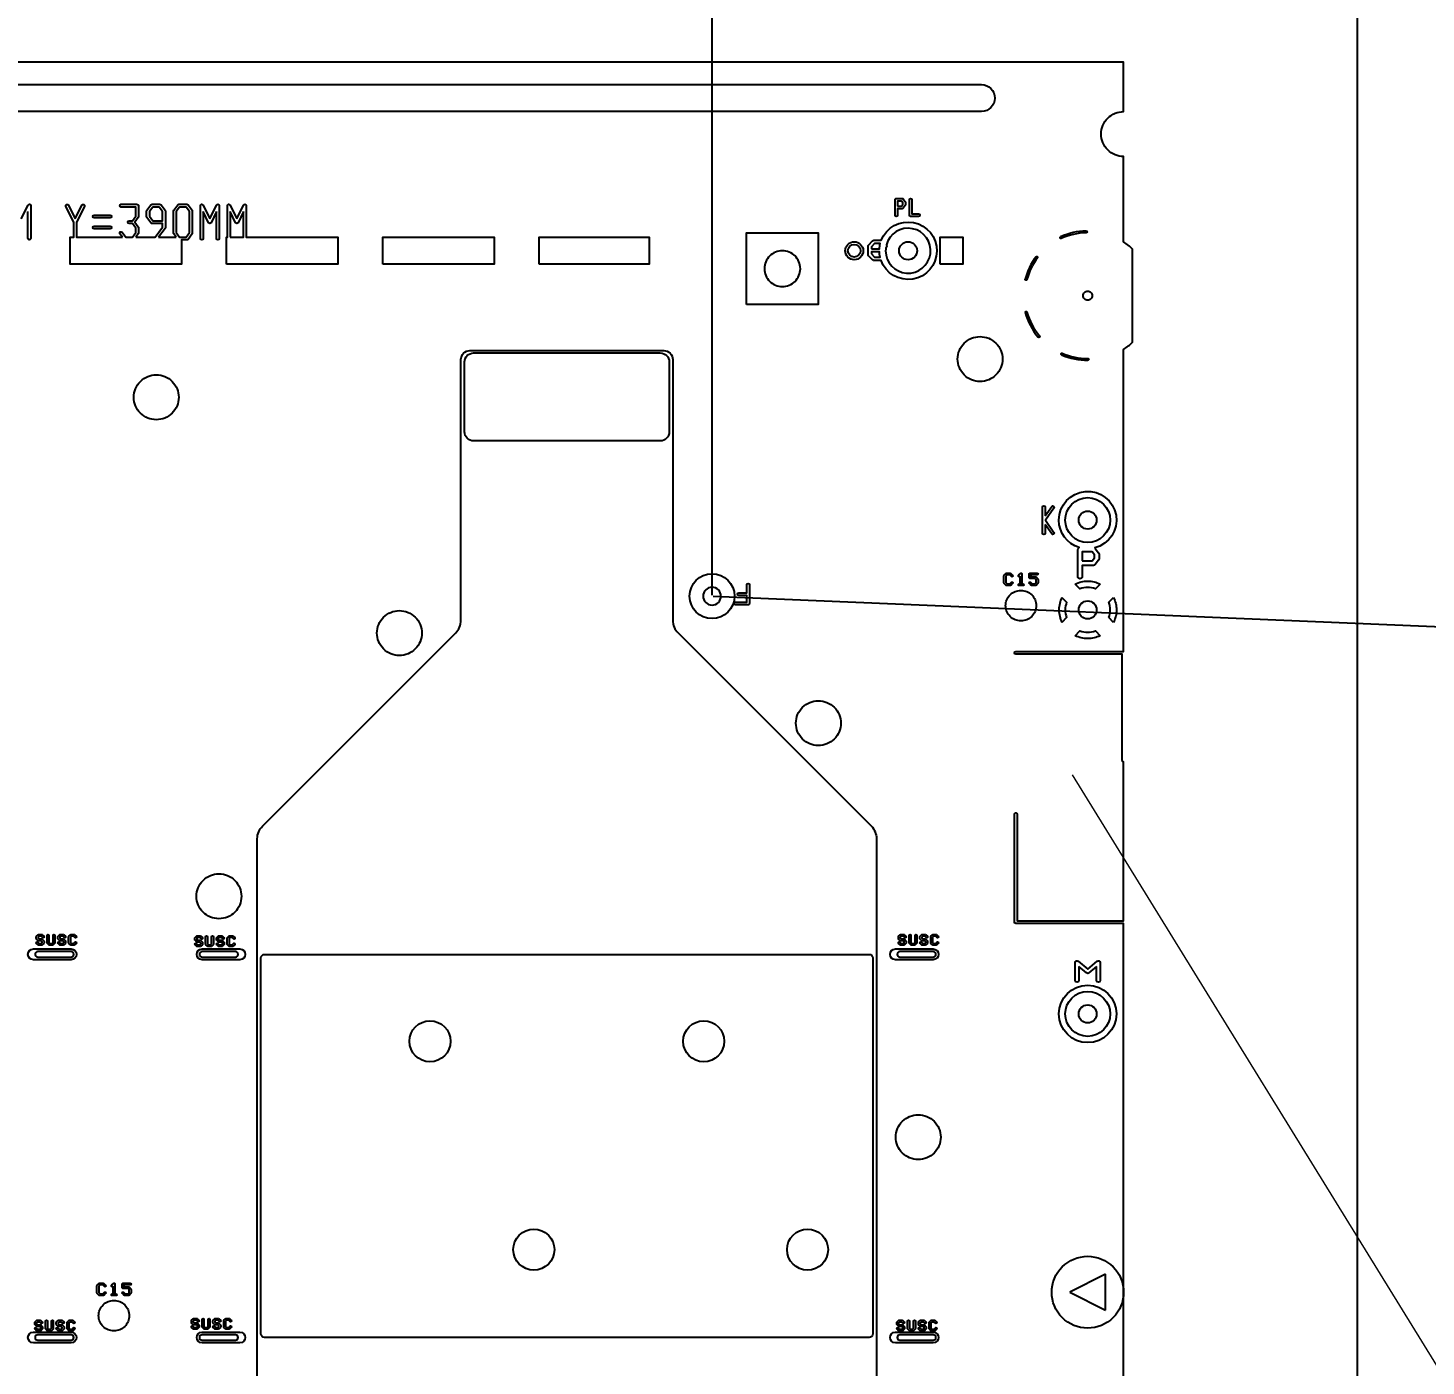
# Model space of a CAD drawing. Extents: x 2864 to 3941, y 2420 to 3182.
# Drawn here: x 3226.2 to 3304, y 2968.6 to 3043.1 of the extents above; entities that cross this region are included whole.
import ezdxf

# ---------------------------------------------------------------- set-up
doc = ezdxf.new("R2010")
doc.units = 0
doc.layers.get('Defpoints').update_dxf_attribs({"lineweight": 0})
for name, color, linetype in [('susb-t_layer0', 3, 'Continuous'), ('susc-t_layer1', 2, 'Continuous'), ('ttr1_panel_layer3', 7, 'Continuous')]:
    doc.layers.add(name, color=color, linetype=linetype)
doc.layers.add('備註', color=1, linetype='Continuous', lineweight=0)
doc.layers.add('尺寸線', color=3, linetype='Continuous', lineweight=0)
doc.styles.get("Standard").update_dxf_attribs({"font": 'simplex.shx', "height": 2.7})
doc.dimstyles.get("Standard").update_dxf_attribs({"dimtxt": 6, "dimasz": 0.18, "dimexe": 0.18, "dimexo": 0.0625, "dimgap": 0.09, "dimtad": 0, "dimtih": 1, "dimtoh": 1, "dimdec": 4, "dimzin": 0, "dimdsep": 46, "dimtxsty": 'Standard', "dimcen": 0.09, "dimadec": 0, "dimazin": 0, "dimtfac": 1, "dimtdec": 4, "dimtofl": 0, "dimtmove": 0, "dimatfit": 3, "dimfxl": 0, "dimtolj": 1, "dimtzin": 0, "dimarcsym": 0})

# ---------------------------------------------------------------- blocks, each defined once
blk = doc.blocks.new('*D2')
at = {"layer": 'Defpoints', "color": 0, "linetype": 'Continuous'}
for p in [(3264.244, 3011.506), (3316.564, 3009.306), (3249.159, 2652.807)]:
    blk.add_point(p, dxfattribs=at)
at = {"layer": '尺寸線', "color": 0, "linetype": 'Continuous', "lineweight": -2}
for p, q in [((3264.306, 3011.504), (3316.744, 3009.299)), ((3316.556, 3009.126), (3309.047, 2830.566)), ((3301.486, 2650.787), (3308.926, 2827.686)), ((3249.221, 2652.805), (3301.659, 2650.599))]:
    blk.add_line(p, q, dxfattribs=at)
at = {"layer": '尺寸線', "color": 0, "linetype": 'Continuous'}
for points in [[(3316.586, 3009.125), (3316.526, 3009.128), (3316.564, 3009.306)], [(3301.456, 2650.788), (3301.516, 2650.786), (3301.479, 2650.607)]]:
    blk.add_solid(points, dxfattribs=at)
at = {"layer": '尺寸線', "color": 0, "linetype": 'Continuous', "insert": (3308.986, 2829.126), "char_height": 2.7, "attachment_point": 5}
blk.add_mtext('\\A1;359.0162', dxfattribs=at)
blk = doc.blocks.new('*D7')
at = {"layer": 'Defpoints', "color": 0, "linetype": 'Continuous'}
for p in [(3264.244, 3043.937), (3072.244, 3011.506), (3264.244, 3011.506)]:
    blk.add_point(p, dxfattribs=at)
at = {"layer": '尺寸線', "color": 0, "linetype": 'Continuous', "lineweight": -2}
for p, q in [((3072.244, 3011.569), (3072.244, 3044.117)), ((3072.424, 3043.937), (3159.154, 3043.937)), ((3264.064, 3043.937), (3177.334, 3043.937)), ((3264.244, 3011.569), (3264.244, 3044.117))]:
    blk.add_line(p, q, dxfattribs=at)
at = {"layer": '尺寸線', "color": 0, "linetype": 'Continuous'}
for points in [[(3072.424, 3043.967), (3072.424, 3043.907), (3072.244, 3043.937)], [(3264.064, 3043.907), (3264.064, 3043.967), (3264.244, 3043.937)]]:
    blk.add_solid(points, dxfattribs=at)
at = {"layer": '尺寸線', "color": 0, "linetype": 'Continuous', "insert": (3168.244, 3043.937), "char_height": 2.7, "attachment_point": 5}
blk.add_mtext('\\A1;192.0000', dxfattribs=at)

msp = doc.modelspace()

# ---------------------------------------------------------------- linework, layer by layer
at = {"layer": 'susb-t_layer0', "linetype": 'Continuous'}
msp.add_lwpolyline([(3250.4627, 3020.65365), (3250.4627, 3024.54823, -0.414216), (3250.96258, 3025.04835), (3261.36261, 3025.04835, -0.414367), (3261.86273, 3024.54823), (3261.86273, 3020.65365, -0.414365), (3261.36261, 3020.15377), (3250.96258, 3020.15377, -0.414216)], format="xyb", close=True, dxfattribs=at)
at = {"layer": 'susc-t_layer1', "linetype": 'Continuous'}
msp.add_lwpolyline([(3239.12719, 2970.42347), (3239.12719, 2991.35947, -0.414223), (3239.32719, 2991.55947), (3272.99494, 2991.55947, -0.414223), (3273.19494, 2991.35947), (3273.19494, 2970.42347, -0.414223), (3272.99494, 2970.22347), (3239.32719, 2970.22347, -0.414223)], format="xyb", close=True, dxfattribs=at)
at = {"layer": 'susc-t_layer1'}
for centre in [(3248.53967, 2986.72077), (3263.77942, 2986.72077), (3254.32173, 2975.115), (3269.56173, 2975.115)]:
    msp.add_circle(centre, 1.14241, dxfattribs=at)
at = {"layer": 'ttr1_panel_layer3'}
for p, q in [((3237.41347, 3032.92338), (3237.41347, 3031.49278)), ((3233.43164, 3031.49278), (3234.41223, 3031.49278)), ((3286.60103, 3010.04528), (3286.33444, 3010.31186)), ((3286.16107, 2973.74278), (3284.16107, 2972.74278)), ((3286.16107, 2971.74278), (3286.16107, 2973.74278)), ((3284.16107, 2972.74278), (3286.16107, 2971.74278))]:
    msp.add_line(p, q, dxfattribs=at)
at = {"layer": 'ttr1_panel_layer3', "linetype": 'Continuous'}
for points in [[(3019.16107, 2615.54278, -1), (3019.16107, 2615.94278), (3020.16107, 2615.94278), (3020.16107, 2630.24278), (3020.16107, 2835.54278), (3019.16107, 2835.54278, -1), (3019.16107, 2835.94278), (3020.16107, 2835.94278), (3020.16107, 3041.24278), (3020.16107, 3055.54278), (3019.16107, 3055.54278, -1), (3019.16107, 3055.94278), (3020.16107, 3055.94278), (3020.16107, 3077.24278), (3033.16107, 3077.24278), (3287.16107, 3077.24278), (3300.16107, 3077.24278), (3300.16107, 3055.94278), (3301.16107, 3055.94278, -1), (3301.16107, 3055.54278), (3300.16107, 3055.54278), (3300.16107, 3041.24278)], [(3287.16107, 2878.43267), (3287.16107, 2972.74278), (3287.16107, 2993.28167), (3281.16107, 2993.28167, -0.414239), (3281.08557, 2993.35717), (3281.08557, 2999.35717, -1), (3281.23657, 2999.35717), (3281.23657, 2993.43267), (3287.16107, 2993.43267), (3287.16107, 3002.28167, -0.414239), (3287.08557, 3002.35717), (3287.08557, 3008.28167), (3281.16107, 3008.28167, -1), (3281.16107, 3008.43267), (3287.16107, 3008.43267), (3287.16107, 3025.24945, 0.044688), (3287.66107, 3025.65241), (3287.66107, 3030.83314, 0.044688), (3287.16107, 3031.2361), (3287.16107, 3035.99278, -0.414215), (3285.91107, 3037.24278, -0.414215), (3287.16107, 3038.49278), (3287.16107, 3041.24278), (3033.16107, 3041.24278)], [(3300.16107, 3041.24278), (3300.16107, 2835.94278), (3301.16107, 2835.94278, -1), (3301.16107, 2835.54278), (3300.16107, 2835.54278), (3300.16107, 2640.24278), (3298.21107, 2640.24278), (3298.21107, 2631.24278), (3300.16107, 2631.24278), (3300.16107, 2630.24278)], [(3225.78349, 3032.51091), (3226.16111, 3033.2875, -0.796918), (3226.30592, 3033.25434), (3226.30592, 3031.41898, -1), (3226.15352, 3031.41898), (3226.15352, 3032.92338)], [(3228.26874, 3033.22102, -1), (3228.40579, 3033.28766), (3228.78349, 3032.51091)], [(3234.41223, 3031.49278), (3234.2757, 3031.67997, -0.159612), (3234.26107, 3031.72508), (3234.26107, 3032.94824, -0.159612), (3234.2757, 3032.99335), (3234.49881, 3033.29924, -0.240361), (3234.56059, 3033.33054), (3235.00639, 3033.33054, -0.240361), (3235.06817, 3033.29924), (3235.29128, 3032.99335, -0.159612), (3235.30592, 3032.94824), (3235.30592, 3031.72508, -0.159612), (3235.29128, 3031.67997), (3235.06817, 3031.37408, -0.240361), (3235.00639, 3031.34278), (3234.71107, 3031.34278), (3234.71107, 3029.99278), (3228.51107, 3029.99278), (3228.51107, 3031.49278), (3228.70729, 3031.49278), (3228.70729, 3032.31912), (3228.26874, 3033.22102)], [(3228.78349, 3032.51091), (3229.16119, 3033.28766, -1), (3229.29824, 3033.22102), (3228.85969, 3032.31912), (3228.85969, 3031.49278), (3231.41223, 3031.49278)], [(3231.41223, 3031.49278), (3231.2757, 3031.67997, -1), (3231.39883, 3031.76977), (3231.59912, 3031.49518), (3231.96787, 3031.49518), (3232.15352, 3031.74971), (3232.15352, 3032.00593), (3231.96787, 3032.26046), (3231.78349, 3032.26046, -1), (3231.78349, 3032.41286), (3231.96787, 3032.41286), (3232.15352, 3032.66739), (3232.15352, 3033.17814), (3231.33727, 3033.17814, -1), (3231.33727, 3033.33054), (3232.22972, 3033.33054, -0.414239), (3232.30592, 3033.25434), (3232.30592, 3032.64276, -0.159612), (3232.29128, 3032.59765), (3232.10092, 3032.33666), (3232.29128, 3032.07567, -0.159612), (3232.30592, 3032.03056), (3232.30592, 3031.72508, -0.159612), (3232.29128, 3031.67997), (3232.15475, 3031.49278)], [(3232.15475, 3031.49278), (3232.81829, 3031.49278, -0.06311), (3232.83727, 3031.49518), (3233.24475, 3031.49518), (3233.65352, 3032.0556), (3233.65352, 3032.26046), (3233.06059, 3032.26046, -0.240361), (3232.99881, 3032.29176), (3232.7757, 3032.59765, -0.159612), (3232.76107, 3032.64276), (3232.76107, 3032.94824, -0.159612), (3232.7757, 3032.99335), (3232.99881, 3033.29924, -0.240361), (3233.06059, 3033.33054), (3233.50639, 3033.33054, -0.240361), (3233.56817, 3033.29924), (3233.79128, 3032.99335, -0.159612), (3233.80592, 3032.94824), (3233.80592, 3032.33666)], [(3235.76107, 3031.41898), (3235.76107, 3033.25434, -0.796906), (3235.90587, 3033.2875), (3236.28349, 3032.51091)], [(3236.28349, 3032.51091), (3236.66111, 3033.2875, -0.796918), (3236.80592, 3033.25434), (3236.80592, 3031.41898, -1), (3236.65352, 3031.41898), (3236.65352, 3032.92338)], [(3237.21107, 3029.99278), (3237.21107, 3031.49278), (3237.26107, 3031.49278), (3237.26107, 3033.25434, -0.796906), (3237.40587, 3033.2875), (3237.78349, 3032.51091)], [(3237.78349, 3032.51091), (3238.16111, 3033.2875, -0.796918), (3238.30592, 3033.25434), (3238.30592, 3031.49278), (3243.41107, 3031.49278), (3243.41107, 3029.99278), (3237.21107, 3029.99278)], [(3233.80592, 3032.33666), (3233.80592, 3032.03098, -0.159612), (3233.79128, 3031.98586), (3233.43164, 3031.49278)], [(3235.91347, 3032.92338), (3235.91347, 3031.41898, -1), (3235.76107, 3031.41898)], [(3236.65352, 3032.92338), (3236.35202, 3032.30334, -0.625713), (3236.21496, 3032.30334), (3235.91347, 3032.92338)], [(3238.15352, 3032.92338), (3237.85202, 3032.30334, -0.625713), (3237.71496, 3032.30334), (3237.41347, 3032.92338)], [(3285.07406, 3031.84172, -1), (3285.07648, 3031.74175, 0.102495), (3283.69338, 3031.42018, -1), (3283.65144, 3031.51096)], [(3273.95475, 3031.07036), (3273.96557, 3031.05873, -0.394811), (3273.96519, 3030.93577), (3273.91935, 3030.88646, 0.028825), (3273.91107, 3030.74278)], [(3282.28613, 3030.40951, -1), (3282.36599, 3030.34933, 0.097325), (3281.77671, 3029.13502, -1), (3281.68001, 3029.16051)], [(3281.68554, 3027.30431, -1), (3281.78208, 3027.33038, 0.108662), (3282.47664, 3025.99693, -1), (3282.39994, 3025.93276)], [(3283.70485, 3024.95045, -1), (3283.7453, 3025.04191, 0.105049), (3285.16883, 3024.74278, -1), (3285.16905, 3024.64278)], [(3282.64704, 3015.0173), (3282.64704, 3016.4577, -1), (3282.79704, 3016.4577), (3282.79704, 3015.97835)], [(3282.79704, 3015.97835), (3283.15699, 3016.50028, -1), (3283.28047, 3016.41512), (3282.81315, 3015.7375), (3283.28047, 3015.05988, -1), (3283.15699, 3014.97472), (3282.79704, 3015.49664)], [(3282.79704, 3015.49664), (3282.79704, 3015.0173, -1), (3282.64704, 3015.0173)], [(3281.31435, 3012.67641), (3281.41353, 3012.77559, -0.669786), (3281.49904, 3012.74039), (3281.49904, 3012.19437), (3281.54838, 3012.19437, -1), (3281.54838, 3012.09437), (3281.44904, 3012.09437)], [(3265.55527, 3011.02697, -1), (3265.55527, 3011.17697), (3266.17563, 3011.17697), (3266.17563, 3011.54849), (3265.72911, 3011.54849, -1), (3265.72911, 3011.69849), (3266.17563, 3011.69849), (3266.17563, 3012.14501, -1), (3266.32563, 3012.14501), (3266.32563, 3011.62349)], [(3281.39904, 3012.61968), (3281.38506, 3012.6057, -1), (3281.31435, 3012.67641)], [(3281.44904, 3012.09437), (3281.3497, 3012.09437, -1), (3281.3497, 3012.19437), (3281.39904, 3012.19437), (3281.39904, 3012.61968)], [(3284.46356, 3012.18274, -0.113254), (3285.16107, 3012.34278, -0.113254), (3285.85857, 3012.18274)], [(3285.85857, 3012.18274), (3285.59198, 3011.91615, 0.088223), (3285.16107, 3011.99278, 0.088221), (3284.73015, 3011.91615), (3284.46356, 3012.18274)], [(3266.32563, 3011.62349), (3266.32563, 3011.10197, -0.414241), (3266.25063, 3011.02697), (3265.55527, 3011.02697)], [(3283.7211, 3011.44028), (3283.98769, 3011.17369, 0.088223), (3283.91107, 3010.74278, 0.088221), (3283.98769, 3010.31186), (3283.7211, 3010.04528)], [(3286.33444, 3010.31186, 0.088223), (3286.41107, 3010.74278, 0.088221), (3286.33444, 3011.17369), (3286.60103, 3011.44028)], [(3286.60103, 3011.44028, -0.113254), (3286.76107, 3010.74278, -0.113254), (3286.60103, 3010.04528)], [(3284.46356, 3009.30282), (3284.73015, 3009.5694, 0.088223), (3285.16107, 3009.49278, 0.088221), (3285.59198, 3009.5694), (3285.85857, 3009.30282)], [(3285.85857, 3009.30282, -0.113255), (3285.16107, 3009.14278, -0.113253), (3284.46356, 3009.30282)], [(3284.46744, 2990.1054), (3284.46744, 2991.09878, -0.63678), (3284.63165, 2991.17544), (3285.16346, 2990.73226), (3285.69528, 2991.17544, -0.63678), (3285.85949, 2991.09878), (3285.85949, 2990.1054, -1), (3285.65949, 2990.1054), (3285.65949, 2990.88527)], [(3284.66744, 2990.88527), (3284.66744, 2990.1054, -1), (3284.46744, 2990.1054)], [(3285.65949, 2990.88527), (3285.22748, 2990.52527, -0.362064), (3285.09945, 2990.52527), (3284.66744, 2990.88527)], [(3230.89566, 2973.07908), (3230.88168, 2973.06509, -1), (3230.81097, 2973.1358)], [(3230.94566, 2972.55376), (3230.84632, 2972.55376, -1), (3230.84632, 2972.65376), (3230.89566, 2972.65376), (3230.89566, 2973.07908)], [(3230.81097, 2973.1358), (3230.91015, 2973.23499, -0.669786), (3230.99566, 2973.19979), (3230.99566, 2972.65376), (3231.045, 2972.65376, -1), (3231.045, 2972.55376), (3230.94566, 2972.55376)]]:
    msp.add_lwpolyline(points, format="xyb", dxfattribs=at)
for points in [[(3161.96107, 3038.49278, -1), (3161.96107, 3039.99278), (3279.24694, 3039.99278, -1), (3279.24694, 3038.49278)], [(3274.43414, 3032.72636), (3274.43414, 3033.15351), (3274.43414, 3033.58066, -0.414239), (3274.50414, 3033.65066), (3274.83162, 3033.65066, -0.234442), (3274.88748, 3033.62328), (3274.99675, 3033.48089, -0.166397), (3275.01122, 3033.43794), (3275.01122, 3033.29622, -0.166398), (3274.99675, 3033.25327), (3274.88748, 3033.11089, -0.234442), (3274.83162, 3033.08351), (3274.57414, 3033.08351), (3274.57414, 3032.72636, -1)], [(3275.23414, 3032.72636), (3275.23414, 3033.58066, -1), (3275.37414, 3033.58066), (3275.37414, 3032.79636), (3275.74122, 3032.79636, -1), (3275.74122, 3032.65636), (3275.30414, 3032.65636, -0.414239)], [(3229.83727, 3032.56635, -1), (3229.83727, 3032.71875), (3230.72972, 3032.71875, -1), (3230.72972, 3032.56635)], [(3272.93548, 3030.52747), (3272.93548, 3030.76235), (3272.93548, 3030.99723, -0.190123), (3272.95956, 3031.05873), (3273.17811, 3031.29382, -0.209079), (3273.24424, 3031.32255), (3273.6698, 3031.32255, -5.530988), (3273.65517, 3030.20215), (3273.24424, 3030.20215, -0.209079), (3273.17811, 3030.23087), (3272.95956, 3030.46597, -0.190123)], [(3229.83727, 3031.95457, -1), (3229.83727, 3032.10697), (3230.72972, 3032.10697, -1), (3230.72972, 3031.95457)], [(3267.16107, 3029.74278, 0.414216), (3268.16107, 3028.74278, 0.414216), (3269.16107, 3029.74278, 0.414216), (3268.16107, 3030.74278, 0.414216)], [(3273.11548, 3030.85235), (3273.56482, 3030.85235, -0.04604), (3273.61181, 3031.14255), (3273.28324, 3031.14255), (3273.11548, 3030.96208)], [(3273.11548, 3030.56262), (3273.28324, 3030.38215), (3273.60224, 3030.38215, -0.045869), (3273.56262, 3030.67235), (3273.11548, 3030.67235)], [(3274.66107, 3030.74278, -0.414217), (3275.16107, 3031.24278, -0.414217), (3275.66107, 3030.74278, -0.414217), (3275.16107, 3030.24278, -0.414217)], [(3284.91107, 3028.24278, -0.414222), (3285.16107, 3028.49278, -0.414222), (3285.41107, 3028.24278, -0.414222), (3285.16107, 3027.99278, -0.414222)], [(3277.91966, 3024.71176, -0.414215), (3279.16966, 3025.96176, -0.414215), (3280.41966, 3024.71176, -0.414215), (3279.16966, 3023.46176, -0.414215)], [(3238.92399, 2927.73867), (3238.92399, 2997.99786, -0.198849), (3239.21685, 2998.70474), (3249.97223, 3009.46012, 0.198916), (3250.26509, 3010.16726), (3250.26509, 3024.68031, -0.414068), (3250.76522, 3025.18018), (3261.56022, 3025.18018, -0.414218), (3262.06009, 3024.68031), (3262.06009, 3010.16726, 0.198916), (3262.35295, 3009.46012), (3273.10528, 2998.70779, -0.198916), (3273.39814, 2998.00066), (3273.39814, 2927.70082, -0.198917), (3273.10528, 2926.99369), (3261.35103, 2915.23943, 0.198625), (3261.20487, 2914.88627), (3261.20487, 2906.80551, -0.414364), (3260.70474, 2906.30539), (3251.70476, 2906.30539, -0.414217), (3251.20489, 2906.80551), (3251.20489, 2914.83648, 0.198853), (3251.05843, 2915.18996), (3239.21685, 2927.03153, -0.198917)], [(3232.04933, 3022.58209, -0.414215), (3233.29933, 3023.83209, -0.414215), (3234.54933, 3022.58209, -0.414215), (3233.29933, 3021.33209, -0.414215)], [(3283.56107, 3015.74278, -2.041138), (3285.55911, 3014.19308, -0.065988), (3285.58209, 3014.16966), (3285.7697, 3013.92121, -0.163746), (3285.79512, 3013.84565), (3285.79512, 3013.59419, -0.163734), (3285.7697, 3013.51863), (3285.58209, 3013.27018, -0.23584), (3285.48216, 3013.22027), (3284.85532, 3013.22027), (3284.85532, 3012.59597, -1), (3284.60532, 3012.59597), (3284.60532, 3013.34527), (3284.60532, 3014.09457, -0.323918), (3284.69125, 3014.21331, -0.329387)], [(3284.66107, 3015.74278, -0.414217), (3285.16107, 3016.24278, -0.414217), (3285.66107, 3015.74278, -0.414217), (3285.16107, 3015.24278, -0.414217)], [(3280.50037, 3012.2437), (3280.50037, 3012.64105, -0.200121), (3280.51517, 3012.67656), (3280.61419, 3012.77559, -0.200121), (3280.6497, 3012.79039), (3280.84838, 3012.79039, -0.200121), (3280.88389, 3012.77559), (3280.98307, 3012.67641, -1), (3280.91236, 3012.6057), (3280.82767, 3012.69039), (3280.67041, 3012.69039), (3280.60037, 3012.62034), (3280.60037, 3012.26441), (3280.67041, 3012.19437), (3280.82767, 3012.19437), (3280.91236, 3012.27906, -1), (3280.98307, 3012.20835), (3280.88389, 3012.10917, -0.200121), (3280.84838, 3012.09437), (3280.6497, 3012.09437, -0.200121), (3280.61419, 3012.10917), (3280.51517, 3012.20819, -0.200121)], [(3281.90037, 3012.54172), (3281.90037, 3012.74039, -0.414253), (3281.95037, 3012.79039), (3282.34772, 3012.79039, -1), (3282.34772, 3012.69039), (3282.00037, 3012.69039), (3282.00037, 3012.59172), (3282.24838, 3012.59172, -0.200121), (3282.28389, 3012.57692), (3282.38292, 3012.47789, -0.200121), (3282.39772, 3012.44238), (3282.39772, 3012.2437, -0.200121), (3282.38292, 3012.20819), (3282.28389, 3012.10917, -0.200121), (3282.24838, 3012.09437), (3282.0497, 3012.09437, -0.200121), (3282.01419, 3012.10917), (3281.91501, 3012.20835, -1), (3281.98572, 3012.27906), (3282.07041, 3012.19437), (3282.22767, 3012.19437), (3282.29772, 3012.26441), (3282.29772, 3012.42167), (3282.22767, 3012.49172), (3281.95037, 3012.49172, -0.414253)], [(3263.74359, 3011.50645, 0.414217), (3264.24359, 3011.00645, 0.414217), (3264.74359, 3011.50645, 0.414217), (3264.24359, 3012.00645, 0.414217)], [(3280.59379, 3010.97772, -0.414215), (3281.44379, 3011.82772, -0.414215), (3282.29379, 3010.97772, -0.414215), (3281.44379, 3010.12772, -0.414215)], [(3284.66107, 3010.74278, -0.414217), (3285.16107, 3011.24278, -0.414217), (3285.66107, 3010.74278, -0.414217), (3285.16107, 3010.24278, -0.414217)], [(3245.58744, 3009.45072, -0.414215), (3246.83744, 3010.70072, -0.414215), (3248.08744, 3009.45072, -0.414215), (3246.83744, 3008.20072, -0.414215)], [(3268.91663, 3004.4339, -0.414215), (3270.16663, 3005.6839, -0.414215), (3271.41663, 3004.4339, -0.414215), (3270.16663, 3003.1839, -0.414215)], [(3235.53994, 2994.79199, -0.414215), (3236.78994, 2996.04199, -0.414215), (3238.03994, 2994.79199, -0.414215), (3236.78994, 2993.54199, -0.414215)], [(3226.61932, 2992.44894), (3226.61932, 2992.53172, -0.200121), (3226.63412, 2992.56723), (3226.71659, 2992.6497, -0.200121), (3226.7521, 2992.6645), (3226.91767, 2992.6645, -0.200121), (3226.95318, 2992.6497), (3227.0358, 2992.56708, -1), (3226.96509, 2992.49637), (3226.89696, 2992.5645), (3226.77281, 2992.5645), (3226.71932, 2992.51101), (3226.71932, 2992.46965), (3226.77281, 2992.41616), (3226.91767, 2992.41616, -0.200121), (3226.95318, 2992.40136), (3227.03565, 2992.31889, -0.200121), (3227.05045, 2992.28338), (3227.05045, 2992.20059, -0.200121), (3227.03565, 2992.16508), (3226.95318, 2992.08261, -0.200121), (3226.91767, 2992.06781), (3226.7521, 2992.06781, -0.200121), (3226.71659, 2992.08261), (3226.63397, 2992.16524, -1), (3226.70468, 2992.23595), (3226.77281, 2992.16781), (3226.89696, 2992.16781), (3226.95045, 2992.2213), (3226.95045, 2992.26267), (3226.89696, 2992.31616), (3226.7521, 2992.31616, -0.200121), (3226.71659, 2992.33096), (3226.63412, 2992.41343, -0.200121)], [(3227.21932, 2992.20059), (3227.21932, 2992.6145, -1), (3227.31932, 2992.6145), (3227.31932, 2992.2213), (3227.37281, 2992.16781), (3227.49696, 2992.16781), (3227.55045, 2992.2213), (3227.55045, 2992.6145, -1), (3227.65045, 2992.6145), (3227.65045, 2992.20059, -0.200121), (3227.63565, 2992.16508), (3227.55318, 2992.08261, -0.200121), (3227.51767, 2992.06781), (3227.3521, 2992.06781, -0.200121), (3227.31659, 2992.08261), (3227.23412, 2992.16508, -0.200121)], [(3227.81932, 2992.44894), (3227.81932, 2992.53172, -0.200121), (3227.83412, 2992.56723), (3227.91659, 2992.6497, -0.200121), (3227.9521, 2992.6645), (3228.11767, 2992.6645, -0.200121), (3228.15318, 2992.6497), (3228.2358, 2992.56708, -1), (3228.16509, 2992.49637), (3228.09696, 2992.5645), (3227.97281, 2992.5645), (3227.91932, 2992.51101), (3227.91932, 2992.46965), (3227.97281, 2992.41616), (3228.11767, 2992.41616, -0.200121), (3228.15318, 2992.40136), (3228.23565, 2992.31889, -0.200121), (3228.25045, 2992.28338), (3228.25045, 2992.20059, -0.200121), (3228.23565, 2992.16508), (3228.15318, 2992.08261, -0.200121), (3228.11767, 2992.06781), (3227.9521, 2992.06781, -0.200121), (3227.91659, 2992.08261), (3227.83397, 2992.16524, -1), (3227.90468, 2992.23595), (3227.97281, 2992.16781), (3228.09696, 2992.16781), (3228.15045, 2992.2213), (3228.15045, 2992.26267), (3228.09696, 2992.31616), (3227.9521, 2992.31616, -0.200121), (3227.91659, 2992.33096), (3227.83412, 2992.41343, -0.200121)], [(3228.41932, 2992.20059), (3228.41932, 2992.53172, -0.200121), (3228.43412, 2992.56723), (3228.51659, 2992.6497, -0.200121), (3228.5521, 2992.6645), (3228.71767, 2992.6645, -0.200121), (3228.75318, 2992.6497), (3228.8358, 2992.56708, -1), (3228.76509, 2992.49637), (3228.69696, 2992.5645), (3228.57281, 2992.5645), (3228.51932, 2992.51101), (3228.51932, 2992.2213), (3228.57281, 2992.16781), (3228.69696, 2992.16781), (3228.76509, 2992.23595, -1), (3228.8358, 2992.16524), (3228.75318, 2992.08261, -0.200121), (3228.71767, 2992.06781), (3228.5521, 2992.06781, -0.200121), (3228.51659, 2992.08261), (3228.43412, 2992.16508, -0.200121)], [(3235.44824, 2992.37718), (3235.44824, 2992.45997, -0.200121), (3235.46304, 2992.49548), (3235.54551, 2992.57795, -0.200121), (3235.58102, 2992.59275), (3235.74658, 2992.59275, -0.200121), (3235.78209, 2992.57795), (3235.86472, 2992.49532, -1), (3235.79401, 2992.42461), (3235.72587, 2992.49275), (3235.60173, 2992.49275), (3235.54824, 2992.43926), (3235.54824, 2992.39789), (3235.60173, 2992.3444), (3235.74658, 2992.3444, -0.200121), (3235.78209, 2992.3296), (3235.86456, 2992.24713, -0.200121), (3235.87936, 2992.21162), (3235.87936, 2992.12884, -0.200121), (3235.86456, 2992.09333), (3235.78209, 2992.01086, -0.200121), (3235.74658, 2991.99606), (3235.58102, 2991.99606, -0.200121), (3235.54551, 2992.01086), (3235.46288, 2992.09348, -1), (3235.53359, 2992.16419), (3235.60173, 2992.09606), (3235.72587, 2992.09606), (3235.77936, 2992.14955), (3235.77936, 2992.19091), (3235.72587, 2992.2444), (3235.58102, 2992.2444, -0.200121), (3235.54551, 2992.2592), (3235.46304, 2992.34167, -0.200121)], [(3236.04824, 2992.12884), (3236.04824, 2992.54275, -1), (3236.14824, 2992.54275), (3236.14824, 2992.14955), (3236.20173, 2992.09606), (3236.32587, 2992.09606), (3236.37936, 2992.14955), (3236.37936, 2992.54275, -1), (3236.47936, 2992.54275), (3236.47936, 2992.12884, -0.200121), (3236.46456, 2992.09333), (3236.38209, 2992.01086, -0.200121), (3236.34658, 2991.99606), (3236.18102, 2991.99606, -0.200121), (3236.14551, 2992.01086), (3236.06304, 2992.09333, -0.200121)], [(3236.64824, 2992.37718), (3236.64824, 2992.45997, -0.200121), (3236.66304, 2992.49548), (3236.74551, 2992.57795, -0.200121), (3236.78102, 2992.59275), (3236.94658, 2992.59275, -0.200121), (3236.98209, 2992.57795), (3237.06472, 2992.49532, -1), (3236.99401, 2992.42461), (3236.92587, 2992.49275), (3236.80173, 2992.49275), (3236.74824, 2992.43926), (3236.74824, 2992.39789), (3236.80173, 2992.3444), (3236.94658, 2992.3444, -0.200121), (3236.98209, 2992.3296), (3237.06456, 2992.24713, -0.200121), (3237.07936, 2992.21162), (3237.07936, 2992.12884, -0.200121), (3237.06456, 2992.09333), (3236.98209, 2992.01086, -0.200121), (3236.94658, 2991.99606), (3236.78102, 2991.99606, -0.200121), (3236.74551, 2992.01086), (3236.66288, 2992.09348, -1), (3236.73359, 2992.16419), (3236.80173, 2992.09606), (3236.92587, 2992.09606), (3236.97936, 2992.14955), (3236.97936, 2992.19091), (3236.92587, 2992.2444), (3236.78102, 2992.2444, -0.200121), (3236.74551, 2992.2592), (3236.66304, 2992.34167, -0.200121)], [(3237.24824, 2992.12884), (3237.24824, 2992.45997, -0.200121), (3237.26304, 2992.49548), (3237.34551, 2992.57795, -0.200121), (3237.38102, 2992.59275), (3237.54658, 2992.59275, -0.200121), (3237.58209, 2992.57795), (3237.66472, 2992.49532, -1), (3237.59401, 2992.42461), (3237.52587, 2992.49275), (3237.40173, 2992.49275), (3237.34824, 2992.43926), (3237.34824, 2992.14955), (3237.40173, 2992.09606), (3237.52587, 2992.09606), (3237.59401, 2992.16419, -1), (3237.66472, 2992.09348), (3237.58209, 2992.01086, -0.200121), (3237.54658, 2991.99606), (3237.38102, 2991.99606, -0.200121), (3237.34551, 2992.01086), (3237.26304, 2992.09333, -0.200121)], [(3274.61932, 2992.44894), (3274.61932, 2992.53172, -0.200121), (3274.63412, 2992.56723), (3274.71659, 2992.6497, -0.200121), (3274.7521, 2992.6645), (3274.91767, 2992.6645, -0.200121), (3274.95318, 2992.6497), (3275.0358, 2992.56708, -1), (3274.96509, 2992.49637), (3274.89696, 2992.5645), (3274.77281, 2992.5645), (3274.71932, 2992.51101), (3274.71932, 2992.46965), (3274.77281, 2992.41616), (3274.91767, 2992.41616, -0.200121), (3274.95318, 2992.40136), (3275.03565, 2992.31889, -0.200121), (3275.05045, 2992.28338), (3275.05045, 2992.20059, -0.200121), (3275.03565, 2992.16508), (3274.95318, 2992.08261, -0.200121), (3274.91767, 2992.06781), (3274.7521, 2992.06781, -0.200121), (3274.71659, 2992.08261), (3274.63397, 2992.16524, -1), (3274.70468, 2992.23595), (3274.77281, 2992.16781), (3274.89696, 2992.16781), (3274.95045, 2992.2213), (3274.95045, 2992.26267), (3274.89696, 2992.31616), (3274.7521, 2992.31616, -0.200121), (3274.71659, 2992.33096), (3274.63412, 2992.41343, -0.200121)], [(3275.21932, 2992.20059), (3275.21932, 2992.6145, -1), (3275.31932, 2992.6145), (3275.31932, 2992.2213), (3275.37281, 2992.16781), (3275.49696, 2992.16781), (3275.55045, 2992.2213), (3275.55045, 2992.6145, -1), (3275.65045, 2992.6145), (3275.65045, 2992.20059, -0.200121), (3275.63565, 2992.16508), (3275.55318, 2992.08261, -0.200121), (3275.51767, 2992.06781), (3275.3521, 2992.06781, -0.200121), (3275.31659, 2992.08261), (3275.23412, 2992.16508, -0.200121)], [(3275.81932, 2992.44894), (3275.81932, 2992.53172, -0.200121), (3275.83412, 2992.56723), (3275.91659, 2992.6497, -0.200121), (3275.9521, 2992.6645), (3276.11767, 2992.6645, -0.200121), (3276.15318, 2992.6497), (3276.2358, 2992.56708, -1), (3276.16509, 2992.49637), (3276.09696, 2992.5645), (3275.97281, 2992.5645), (3275.91932, 2992.51101), (3275.91932, 2992.46965), (3275.97281, 2992.41616), (3276.11767, 2992.41616, -0.200121), (3276.15318, 2992.40136), (3276.23565, 2992.31889, -0.200121), (3276.25045, 2992.28338), (3276.25045, 2992.20059, -0.200121), (3276.23565, 2992.16508), (3276.15318, 2992.08261, -0.200121), (3276.11767, 2992.06781), (3275.9521, 2992.06781, -0.200121), (3275.91659, 2992.08261), (3275.83397, 2992.16524, -1), (3275.90468, 2992.23595), (3275.97281, 2992.16781), (3276.09696, 2992.16781), (3276.15045, 2992.2213), (3276.15045, 2992.26267), (3276.09696, 2992.31616), (3275.9521, 2992.31616, -0.200121), (3275.91659, 2992.33096), (3275.83412, 2992.41343, -0.200121)], [(3276.41932, 2992.20059), (3276.41932, 2992.53172, -0.200121), (3276.43412, 2992.56723), (3276.51659, 2992.6497, -0.200121), (3276.5521, 2992.6645), (3276.71767, 2992.6645, -0.200121), (3276.75318, 2992.6497), (3276.8358, 2992.56708, -1), (3276.76509, 2992.49637), (3276.69696, 2992.5645), (3276.57281, 2992.5645), (3276.51932, 2992.51101), (3276.51932, 2992.2213), (3276.57281, 2992.16781), (3276.69696, 2992.16781), (3276.76509, 2992.23595, -1), (3276.8358, 2992.16524), (3276.75318, 2992.08261, -0.200121), (3276.71767, 2992.06781), (3276.5521, 2992.06781, -0.200121), (3276.51659, 2992.08261), (3276.43412, 2992.16508, -0.200121)], [(3226.45421, 2991.25947, -1), (3226.45421, 2991.85947), (3228.5595, 2991.85947, -1), (3228.5595, 2991.25947)], [(3226.70204, 2991.40947), (3228.5595, 2991.40947, 1), (3228.5595, 2991.70947), (3226.70204, 2991.70947, 1)], [(3235.85001, 2991.25947, -1), (3235.85001, 2991.85947), (3237.9553, 2991.85947, -1), (3237.9553, 2991.25947)], [(3235.85001, 2991.40947), (3237.70747, 2991.40947, 1), (3237.70747, 2991.70947), (3235.85001, 2991.70947, 1)], [(3274.45421, 2991.25947, -1), (3274.45421, 2991.85947), (3276.5595, 2991.85947, -1), (3276.5595, 2991.25947)], [(3274.70204, 2991.40947), (3276.5595, 2991.40947, 1), (3276.5595, 2991.70947), (3274.70204, 2991.70947, 1)], [(3284.66107, 2988.24278, -0.414217), (3285.16107, 2988.74278, -0.414217), (3285.66107, 2988.24278, -0.414217), (3285.16107, 2987.74278, -0.414217)], [(3274.47658, 2981.37943, -0.414215), (3275.72658, 2982.62943, -0.414215), (3276.97658, 2981.37943, -0.414215), (3275.72658, 2980.12943, -0.414215)], [(3283.16107, 2972.74278, -0.414214), (3285.16107, 2974.74278, -0.414214), (3287.16107, 2972.74278, -0.414214), (3285.16107, 2970.74278, -0.414214)], [(3229.99698, 2972.7031), (3229.99698, 2973.10045, -0.200121), (3230.01178, 2973.13596), (3230.11081, 2973.23499, -0.200121), (3230.14632, 2973.24979), (3230.345, 2973.24979, -0.200121), (3230.38051, 2973.23499), (3230.47969, 2973.1358, -1), (3230.40898, 2973.06509), (3230.32429, 2973.14979), (3230.16703, 2973.14979), (3230.09698, 2973.07974), (3230.09698, 2972.72381), (3230.16703, 2972.65376), (3230.32429, 2972.65376), (3230.40898, 2972.73845, -1), (3230.47969, 2972.66774), (3230.38051, 2972.56856, -0.200121), (3230.345, 2972.55376), (3230.14632, 2972.55376, -0.200121), (3230.11081, 2972.56856), (3230.01178, 2972.66759, -0.200121)], [(3231.39698, 2973.00111), (3231.39698, 2973.19979, -0.414253), (3231.44698, 2973.24979), (3231.84433, 2973.24979, -1), (3231.84433, 2973.14979), (3231.49698, 2973.14979), (3231.49698, 2973.05111), (3231.745, 2973.05111, -0.200121), (3231.78051, 2973.03631), (3231.87953, 2972.93728, -0.200121), (3231.89433, 2972.90177), (3231.89433, 2972.7031, -0.200121), (3231.87953, 2972.66759), (3231.78051, 2972.56856, -0.200121), (3231.745, 2972.55376), (3231.54632, 2972.55376, -0.200121), (3231.51081, 2972.56856), (3231.41163, 2972.66774, -1), (3231.48234, 2972.73845), (3231.56703, 2972.65376), (3231.72429, 2972.65376), (3231.79433, 2972.72381), (3231.79433, 2972.88106), (3231.72429, 2972.95111), (3231.44698, 2972.95111, -0.414253)], [(3230.09041, 2971.43712, -0.414215), (3230.94041, 2972.28712, -0.414215), (3231.79041, 2971.43712, -0.414215), (3230.94041, 2970.58712, -0.414215)], [(3226.53351, 2970.96881), (3226.53351, 2971.05159, -0.200121), (3226.54831, 2971.0871), (3226.63078, 2971.16957, -0.200121), (3226.66629, 2971.18437), (3226.83186, 2971.18437, -0.200121), (3226.86737, 2971.16957), (3226.94999, 2971.08695, -1), (3226.87928, 2971.01624), (3226.81115, 2971.08437), (3226.687, 2971.08437), (3226.63351, 2971.03088), (3226.63351, 2970.98952), (3226.687, 2970.93603), (3226.83186, 2970.93603, -0.200121), (3226.86737, 2970.92123), (3226.94984, 2970.83876, -0.200121), (3226.96464, 2970.80325), (3226.96464, 2970.72047, -0.200121), (3226.94984, 2970.68496), (3226.86737, 2970.60249, -0.200121), (3226.83186, 2970.58769), (3226.66629, 2970.58769, -0.200121), (3226.63078, 2970.60249), (3226.54816, 2970.68511, -1), (3226.61887, 2970.75582), (3226.687, 2970.68769), (3226.81115, 2970.68769), (3226.86464, 2970.74118), (3226.86464, 2970.78254), (3226.81115, 2970.83603), (3226.66629, 2970.83603, -0.200121), (3226.63078, 2970.85083), (3226.54831, 2970.9333, -0.200121)], [(3227.13351, 2970.72047), (3227.13351, 2971.13437, -1), (3227.23351, 2971.13437), (3227.23351, 2970.74118), (3227.287, 2970.68769), (3227.41115, 2970.68769), (3227.46464, 2970.74118), (3227.46464, 2971.13437, -1), (3227.56464, 2971.13437), (3227.56464, 2970.72047, -0.200121), (3227.54984, 2970.68496), (3227.46737, 2970.60249, -0.200121), (3227.43186, 2970.58769), (3227.26629, 2970.58769, -0.200121), (3227.23078, 2970.60249), (3227.14831, 2970.68496, -0.200121)], [(3227.73351, 2970.96881), (3227.73351, 2971.05159, -0.200121), (3227.74831, 2971.0871), (3227.83078, 2971.16957, -0.200121), (3227.86629, 2971.18437), (3228.03186, 2971.18437, -0.200121), (3228.06737, 2971.16957), (3228.14999, 2971.08695, -1), (3228.07928, 2971.01624), (3228.01115, 2971.08437), (3227.887, 2971.08437), (3227.83351, 2971.03088), (3227.83351, 2970.98952), (3227.887, 2970.93603), (3228.03186, 2970.93603, -0.200121), (3228.06737, 2970.92123), (3228.14984, 2970.83876, -0.200121), (3228.16464, 2970.80325), (3228.16464, 2970.72047, -0.200121), (3228.14984, 2970.68496), (3228.06737, 2970.60249, -0.200121), (3228.03186, 2970.58769), (3227.86629, 2970.58769, -0.200121), (3227.83078, 2970.60249), (3227.74816, 2970.68511, -1), (3227.81887, 2970.75582), (3227.887, 2970.68769), (3228.01115, 2970.68769), (3228.06464, 2970.74118), (3228.06464, 2970.78254), (3228.01115, 2970.83603), (3227.86629, 2970.83603, -0.200121), (3227.83078, 2970.85083), (3227.74831, 2970.9333, -0.200121)], [(3228.33351, 2970.72047), (3228.33351, 2971.05159, -0.200121), (3228.34831, 2971.0871), (3228.43078, 2971.16957, -0.200121), (3228.46629, 2971.18437), (3228.63186, 2971.18437, -0.200121), (3228.66737, 2971.16957), (3228.74999, 2971.08695, -1), (3228.67928, 2971.01624), (3228.61115, 2971.08437), (3228.487, 2971.08437), (3228.43351, 2971.03088), (3228.43351, 2970.74118), (3228.487, 2970.68769), (3228.61115, 2970.68769), (3228.67928, 2970.75582, -1), (3228.74999, 2970.68511), (3228.66737, 2970.60249, -0.200121), (3228.63186, 2970.58769), (3228.46629, 2970.58769, -0.200121), (3228.43078, 2970.60249), (3228.34831, 2970.68496, -0.200121)], [(3235.2537, 2971.06429), (3235.2537, 2971.14708, -0.200121), (3235.2685, 2971.18259), (3235.35097, 2971.26506, -0.200121), (3235.38648, 2971.27986), (3235.55205, 2971.27986, -0.200121), (3235.58756, 2971.26506), (3235.67018, 2971.18243, -1), (3235.59947, 2971.11172), (3235.53134, 2971.17986), (3235.40719, 2971.17986), (3235.3537, 2971.12637), (3235.3537, 2971.085), (3235.40719, 2971.03151), (3235.55205, 2971.03151, -0.200121), (3235.58756, 2971.01671), (3235.67003, 2970.93424, -0.200121), (3235.68483, 2970.89873), (3235.68483, 2970.81595, -0.200121), (3235.67003, 2970.78044), (3235.58756, 2970.69797, -0.200121), (3235.55205, 2970.68317), (3235.38648, 2970.68317, -0.200121), (3235.35097, 2970.69797), (3235.26835, 2970.78059, -1), (3235.33906, 2970.8513), (3235.40719, 2970.78317), (3235.53134, 2970.78317), (3235.58483, 2970.83666), (3235.58483, 2970.87802), (3235.53134, 2970.93151), (3235.38648, 2970.93151, -0.200121), (3235.35097, 2970.94631), (3235.2685, 2971.02878, -0.200121)], [(3235.8537, 2970.81595), (3235.8537, 2971.22986, -1), (3235.9537, 2971.22986), (3235.9537, 2970.83666), (3236.00719, 2970.78317), (3236.13134, 2970.78317), (3236.18483, 2970.83666), (3236.18483, 2971.22986, -1), (3236.28483, 2971.22986), (3236.28483, 2970.81595, -0.200121), (3236.27003, 2970.78044), (3236.18756, 2970.69797, -0.200121), (3236.15205, 2970.68317), (3235.98648, 2970.68317, -0.200121), (3235.95097, 2970.69797), (3235.8685, 2970.78044, -0.200121)], [(3236.4537, 2971.06429), (3236.4537, 2971.14708, -0.200121), (3236.4685, 2971.18259), (3236.55097, 2971.26506, -0.200121), (3236.58648, 2971.27986), (3236.75205, 2971.27986, -0.200121), (3236.78756, 2971.26506), (3236.87018, 2971.18243, -1), (3236.79947, 2971.11172), (3236.73134, 2971.17986), (3236.60719, 2971.17986), (3236.5537, 2971.12637), (3236.5537, 2971.085), (3236.60719, 2971.03151), (3236.75205, 2971.03151, -0.200121), (3236.78756, 2971.01671), (3236.87003, 2970.93424, -0.200121), (3236.88483, 2970.89873), (3236.88483, 2970.81595, -0.200121), (3236.87003, 2970.78044), (3236.78756, 2970.69797, -0.200121), (3236.75205, 2970.68317), (3236.58648, 2970.68317, -0.200121), (3236.55097, 2970.69797), (3236.46835, 2970.78059, -1), (3236.53906, 2970.8513), (3236.60719, 2970.78317), (3236.73134, 2970.78317), (3236.78483, 2970.83666), (3236.78483, 2970.87802), (3236.73134, 2970.93151), (3236.58648, 2970.93151, -0.200121), (3236.55097, 2970.94631), (3236.4685, 2971.02878, -0.200121)], [(3237.0537, 2970.81595), (3237.0537, 2971.14708, -0.200121), (3237.0685, 2971.18259), (3237.15097, 2971.26506, -0.200121), (3237.18648, 2971.27986), (3237.35205, 2971.27986, -0.200121), (3237.38756, 2971.26506), (3237.47018, 2971.18243, -1), (3237.39947, 2971.11172), (3237.33134, 2971.17986), (3237.20719, 2971.17986), (3237.1537, 2971.12637), (3237.1537, 2970.83666), (3237.20719, 2970.78317), (3237.33134, 2970.78317), (3237.39947, 2970.8513, -1), (3237.47018, 2970.78059), (3237.38756, 2970.69797, -0.200121), (3237.35205, 2970.68317), (3237.18648, 2970.68317, -0.200121), (3237.15097, 2970.69797), (3237.0685, 2970.78044, -0.200121)], [(3274.53351, 2970.96881), (3274.53351, 2971.05159, -0.200121), (3274.54831, 2971.0871), (3274.63078, 2971.16957, -0.200121), (3274.66629, 2971.18437), (3274.83186, 2971.18437, -0.200121), (3274.86737, 2971.16957), (3274.94999, 2971.08695, -1), (3274.87928, 2971.01624), (3274.81115, 2971.08437), (3274.687, 2971.08437), (3274.63351, 2971.03088), (3274.63351, 2970.98952), (3274.687, 2970.93603), (3274.83186, 2970.93603, -0.200121), (3274.86737, 2970.92123), (3274.94984, 2970.83876, -0.200121), (3274.96464, 2970.80325), (3274.96464, 2970.72047, -0.200121), (3274.94984, 2970.68496), (3274.86737, 2970.60249, -0.200121), (3274.83186, 2970.58769), (3274.66629, 2970.58769, -0.200121), (3274.63078, 2970.60249), (3274.54816, 2970.68511, -1), (3274.61887, 2970.75582), (3274.687, 2970.68769), (3274.81115, 2970.68769), (3274.86464, 2970.74118), (3274.86464, 2970.78254), (3274.81115, 2970.83603), (3274.66629, 2970.83603, -0.200121), (3274.63078, 2970.85083), (3274.54831, 2970.9333, -0.200121)], [(3275.13351, 2970.72047), (3275.13351, 2971.13437, -1), (3275.23351, 2971.13437), (3275.23351, 2970.74118), (3275.287, 2970.68769), (3275.41115, 2970.68769), (3275.46464, 2970.74118), (3275.46464, 2971.13437, -1), (3275.56464, 2971.13437), (3275.56464, 2970.72047, -0.200121), (3275.54984, 2970.68496), (3275.46737, 2970.60249, -0.200121), (3275.43186, 2970.58769), (3275.26629, 2970.58769, -0.200121), (3275.23078, 2970.60249), (3275.14831, 2970.68496, -0.200121)], [(3275.73351, 2970.96881), (3275.73351, 2971.05159, -0.200121), (3275.74831, 2971.0871), (3275.83078, 2971.16957, -0.200121), (3275.86629, 2971.18437), (3276.03186, 2971.18437, -0.200121), (3276.06737, 2971.16957), (3276.14999, 2971.08695, -1), (3276.07928, 2971.01624), (3276.01115, 2971.08437), (3275.887, 2971.08437), (3275.83351, 2971.03088), (3275.83351, 2970.98952), (3275.887, 2970.93603), (3276.03186, 2970.93603, -0.200121), (3276.06737, 2970.92123), (3276.14984, 2970.83876, -0.200121), (3276.16464, 2970.80325), (3276.16464, 2970.72047, -0.200121), (3276.14984, 2970.68496), (3276.06737, 2970.60249, -0.200121), (3276.03186, 2970.58769), (3275.86629, 2970.58769, -0.200121), (3275.83078, 2970.60249), (3275.74816, 2970.68511, -1), (3275.81887, 2970.75582), (3275.887, 2970.68769), (3276.01115, 2970.68769), (3276.06464, 2970.74118), (3276.06464, 2970.78254), (3276.01115, 2970.83603), (3275.86629, 2970.83603, -0.200121), (3275.83078, 2970.85083), (3275.74831, 2970.9333, -0.200121)], [(3276.33351, 2970.72047), (3276.33351, 2971.05159, -0.200121), (3276.34831, 2971.0871), (3276.43078, 2971.16957, -0.200121), (3276.46629, 2971.18437), (3276.63186, 2971.18437, -0.200121), (3276.66737, 2971.16957), (3276.74999, 2971.08695, -1), (3276.67928, 2971.01624), (3276.61115, 2971.08437), (3276.487, 2971.08437), (3276.43351, 2971.03088), (3276.43351, 2970.74118), (3276.487, 2970.68769), (3276.61115, 2970.68769), (3276.67928, 2970.75582, -1), (3276.74999, 2970.68511), (3276.66737, 2970.60249, -0.200121), (3276.63186, 2970.58769), (3276.46629, 2970.58769, -0.200121), (3276.43078, 2970.60249), (3276.34831, 2970.68496, -0.200121)], [(3226.45421, 2969.92347, -1), (3226.45421, 2970.52347), (3228.5595, 2970.52347, -1), (3228.5595, 2969.92347)], [(3226.70204, 2970.07347), (3228.5595, 2970.07347, 1), (3228.5595, 2970.37347), (3226.70204, 2970.37347, 1)], [(3235.85001, 2969.92347, -1), (3235.85001, 2970.52347), (3237.9553, 2970.52347, -1), (3237.9553, 2969.92347)], [(3235.85001, 2970.07347), (3237.70747, 2970.07347, 1), (3237.70747, 2970.37347), (3235.85001, 2970.37347, 1)], [(3274.45421, 2969.92347, -1), (3274.45421, 2970.52347), (3276.5595, 2970.52347, -1), (3276.5595, 2969.92347)], [(3274.70204, 2970.07347), (3276.5595, 2970.07347, 1), (3276.5595, 2970.37347), (3274.70204, 2970.37347, 1)]]:
    msp.add_lwpolyline(points, format="xyb", close=True, dxfattribs=at)
for points in [[(3232.91347, 3032.66739), (3233.09912, 3032.41286), (3233.65352, 3032.41286), (3233.65352, 3032.92361), (3233.46787, 3033.17814), (3233.09912, 3033.17814), (3232.91347, 3032.92361)], [(3234.41347, 3031.74971), (3234.59912, 3031.49518), (3234.96787, 3031.49518), (3235.15352, 3031.74971), (3235.15352, 3032.92361), (3234.96787, 3033.17814), (3234.59912, 3033.17814), (3234.41347, 3032.92361)], [(3274.57414, 3033.22351), (3274.79743, 3033.22351), (3274.87122, 3033.31966), (3274.87122, 3033.41451), (3274.79743, 3033.51066), (3274.57414, 3033.51066)], [(3245.91107, 3029.99278), (3245.91107, 3031.49278), (3252.11107, 3031.49278), (3252.11107, 3029.99278)], [(3254.61107, 3029.99278), (3254.61107, 3031.49278), (3260.7406, 3031.49278), (3260.7406, 3029.99278)], [(3266.16107, 3027.74278), (3266.16107, 3031.74278), (3270.16107, 3031.74278), (3270.16107, 3027.74278)], [(3276.94861, 3029.99278), (3276.94861, 3031.49278), (3278.21107, 3031.49278), (3278.21107, 3029.99278)], [(3284.85532, 3013.47027), (3285.41992, 3013.47027), (3285.54512, 3013.63608), (3285.54512, 3013.80376), (3285.41992, 3013.96957), (3284.85532, 3013.96957)]]:
    msp.add_lwpolyline(points, close=True, dxfattribs=at)
msp.add_lwpolyline([(3237.41347, 3031.49278), (3238.15352, 3031.49278), (3238.15352, 3032.92338)], dxfattribs=at)
at = {"layer": 'ttr1_panel_layer3'}
for centre, radius in [((3272.16107, 3030.74278), 0.5), ((3272.16107, 3030.74278), 0.35), ((3285.16107, 3015.74278), 1.25), ((3264.24359, 3011.50645), 1.25), ((3285.16107, 2988.24278), 1.6), ((3285.16107, 2988.24278), 1.25)]:
    msp.add_circle(centre, radius, dxfattribs=at)
for centre, radius, start, end in [((3275.16107, 3030.74278), 1.25, 180.00001, 164.807324), ((3285.16106, 3028.24277), 3.6, 91.384835, 114.792887), ((3285.16107, 3028.24277), 3.6, 142.995963, 165.230716), ((3285.16107, 3028.24277), 3.6, 195.110674, 219.916364), ((3285.16108, 3028.24278), 3.6, 246.139706, 270.126871), ((3285.16107, 3010.74278), 1.6, 154.154989, 180.000042), ((3285.16107, 3010.74278), 1.6, 179.999958, 205.845011)]:
    msp.add_arc(centre, radius, start, end, dxfattribs=at)
at = {"layer": '備註', "linetype": 'Continuous'}
msp.add_line((3284.29269, 3001.55841), (3398.08739, 2817.10705), dxfattribs=at)

# ---------------------------------------------------------------- dimensions: what is measured, and where the dimension line sits
at = {"layer": '尺寸線', "linetype": 'Continuous'}
dim = msp.add_linear_dim(base=(3264.24359, 3043.93668), p1=(3072.24359, 3011.50645), p2=(3264.24359, 3011.50645), dimstyle='Standard', dxfattribs=at)
dim.commit()
dim.dimension.update_dxf_attribs({"geometry": '*D7', "text_midpoint": (3168.24359, 3043.93668)})
dim = msp.add_linear_dim(base=(3316.56374, 3009.30615), p1=(3249.15865, 2652.80735), p2=(3264.24359, 3011.50645), angle=87.591869, dimstyle='Standard', dxfattribs=at)
dim.commit()
dim.dimension.update_dxf_attribs({"geometry": '*D2', "text_midpoint": (3308.98635, 2829.12612), "dimtype": 161})

doc.saveas('drawing.dxf')
